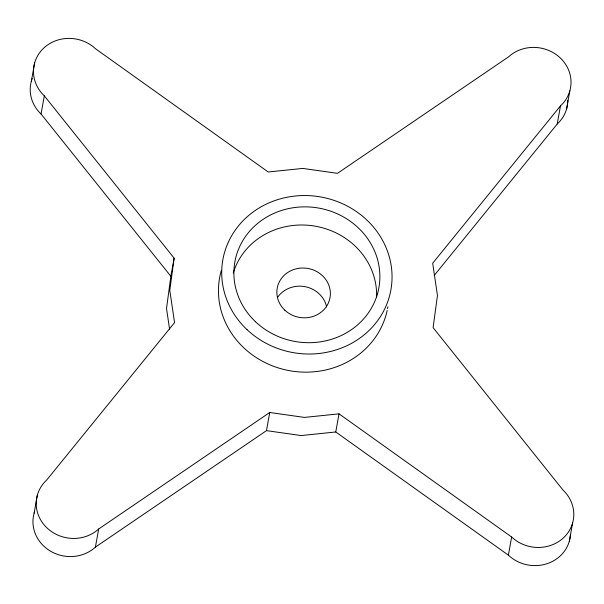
<?xml version="1.0" encoding="UTF-8"?>
<svg xmlns="http://www.w3.org/2000/svg" width="604" height="604" viewBox="0 0 604 604"><rect width="100%" height="100%" fill="white"/><g stroke="black" fill="none" stroke-linecap="round" stroke-linejoin="round"><path stroke-width="0.91" d="M434.178 275.492L557.228 124.009L560.489 105.866A36.587 33.869 10.2 0 0 560.18 57.848A36.587 33.869 10.2 0 0 508.56 56.844L337.485 173.34L302.823 168.425L268.206 171.989L95.621 48.841A36.587 33.869 10.2 0 0 44.001 47.837A36.587 33.869 10.2 0 0 44.311 95.855L174.133 258.18L170.872 276.322L166.515 308.455L169.648 329.686M174.133 258.18L169.777 290.313L174.548 322.627L46.75 479.969A36.587 33.869 10.2 0 0 47.052 527.987A36.587 33.869 10.2 0 0 98.678 528.991L269.746 412.494L304.416 417.409L339.033 413.846L511.641 537.016A36.587 33.869 10.2 0 0 563.26 538.021A36.587 33.869 10.2 0 0 562.958 490.003L433.106 327.655L437.455 295.522L432.691 263.208L560.489 105.866M31.385 81.019L34.654 62.876M170.872 276.322L41.042 113.997L44.311 95.855M34.134 513.143L37.395 495.001M34.662 511.46A36.587 33.869 10.2 0 0 50.562 551.195A36.587 33.869 10.2 0 0 95.409 547.126L98.678 528.991M95.409 547.126L266.485 430.637L269.746 412.494M570.44 535.016A36.587 33.869 10.2 0 1 546.877 563.751A36.587 33.869 10.2 0 1 508.379 555.159L335.764 431.981L339.033 413.846M566.575 108.969L569.844 90.834M508.379 555.159L511.641 537.016M569.346 541.124L572.615 522.981M335.764 431.981L301.154 435.552L266.485 430.637M277.598 297.372A26.825 24.839 10.2 0 1 305.163 286.689A26.825 24.839 10.2 0 1 326.628 306.93M387.149 310.479A85.36 79.033 10.2 0 1 284.514 369.633A85.36 79.033 10.2 0 1 221.215 270.811M387.851 306.772A85.36 79.033 10.2 0 1 387.519 308.629M233.25 273.084A73.167 67.746 10.2 0 1 314.692 226.085A73.167 67.746 10.2 0 1 376.579 297.123M41.042 113.997A36.587 33.869 10.2 0 1 32.216 78.497M567.76 100.204A36.587 33.869 10.2 0 1 557.228 124.009M284.801 310.154A26.825 24.839 10.2 0 0 329.512 299.863A26.825 24.839 10.2 0 0 296.534 268.735A26.825 24.839 10.2 0 0 284.801 310.154M247.013 329.625A85.36 79.033 10.2 0 0 389.278 296.881A85.36 79.033 10.2 0 0 284.348 197.825A85.36 79.033 10.2 0 0 247.013 329.625M255.567 321.789A73.167 67.746 10.2 0 0 377.508 293.725A73.167 67.746 10.2 0 0 287.564 208.818A73.167 67.746 10.2 0 0 255.567 321.789"/></g></svg>
